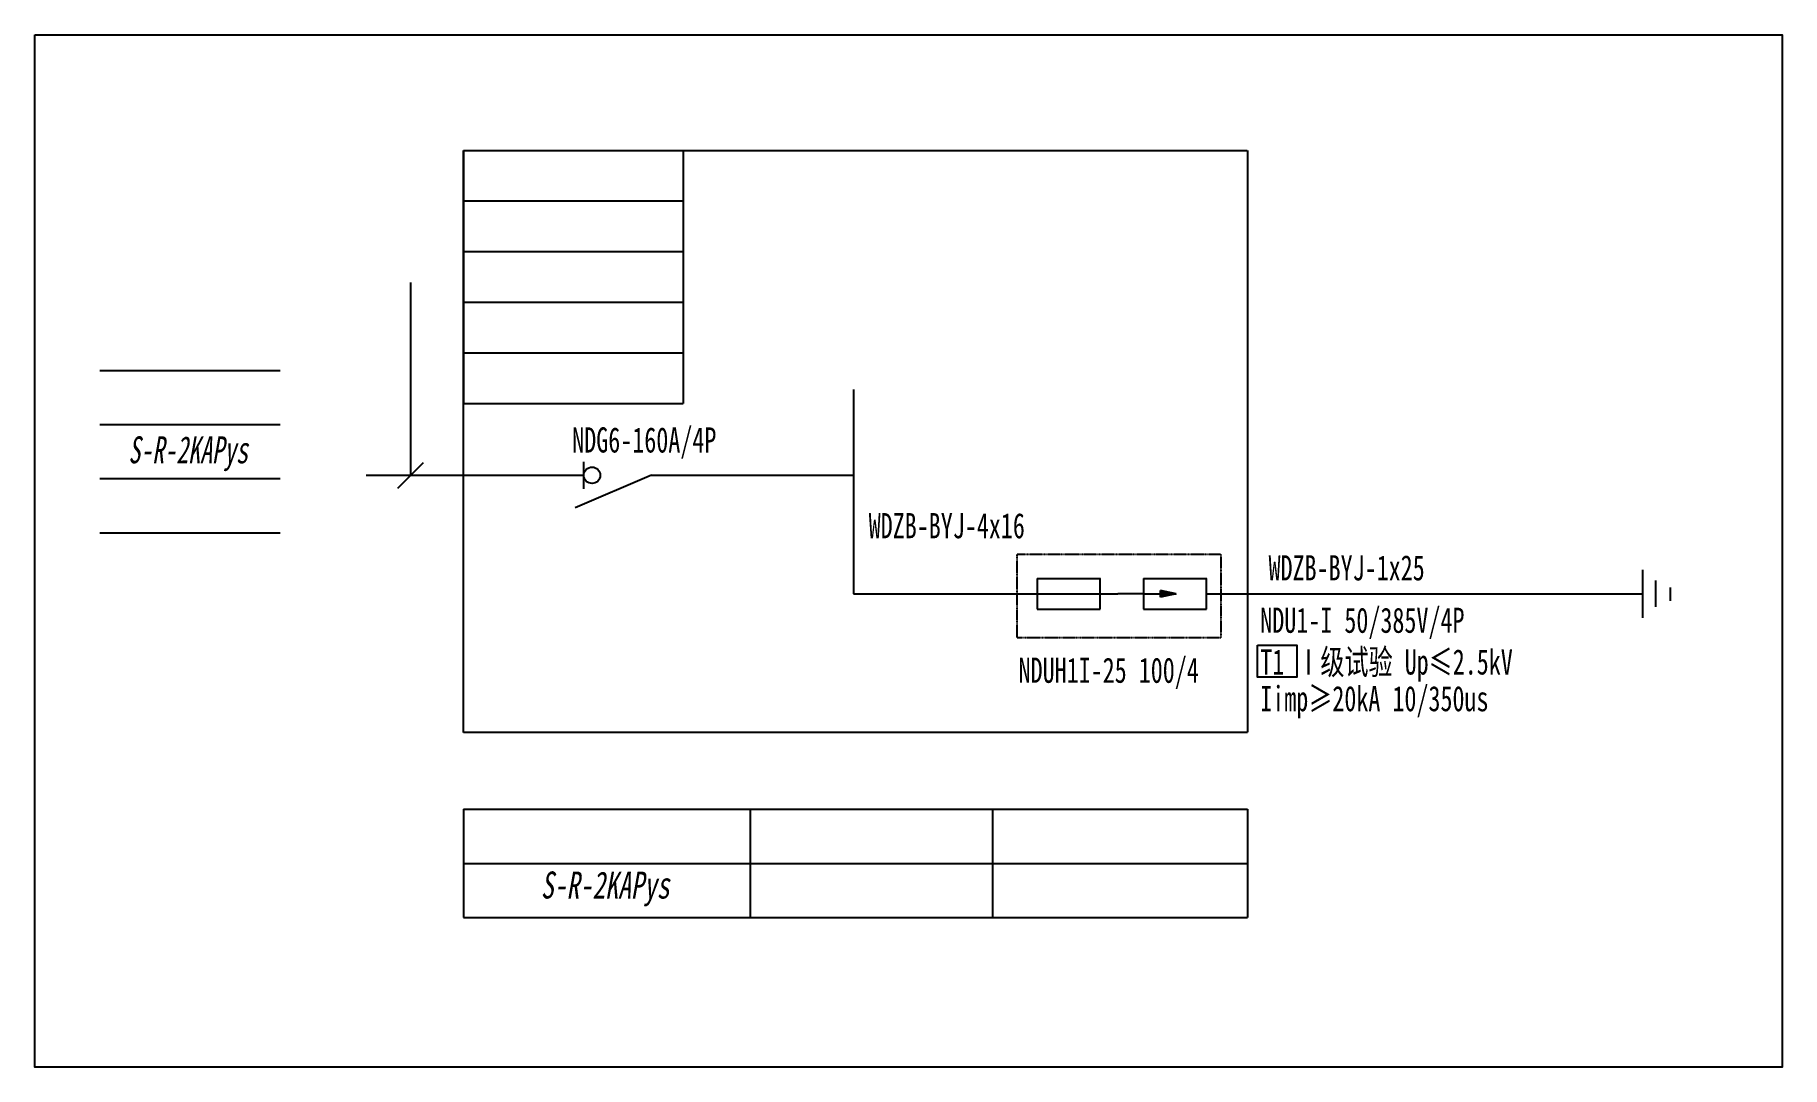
# Model space of a CAD drawing. Extents: x 398289 to 400755, y 318920 to 320378.
import ezdxf
from ezdxf.enums import TextEntityAlignment as Align

# ---------------------------------------------------------------- set-up
doc = ezdxf.new("R2010")
doc.units = 0
doc.header["$MEASUREMENT"] = 0
doc.linetypes.add('DASHED2', pattern=[0.375, 0.25, -0.125])
doc.linetypes.add('E14-QF-OBOX-2、3栋竖向及配电箱系统图_设计区$0$$1$DASHED', pattern=[0.75, 0.5, -0.25])
for name, color, linetype in [('D_E_Eqpm(强电设备)', 100, 'Continuous'), ('D_E_Eqpm（强电设备）', 100, 'Continuous'), ('D_E_Text(强电文字)', 51, 'Continuous'), ('D_E_Text（强电文字）', 51, 'Continuous'), ('D_E_Wire（强电线缆）', 10, 'Continuous'), ('D_T_TableDim（表格尺寸）', 255, 'Continuous'), ('系统图', 220, 'Continuous')]:
    doc.layers.add(name, color=color, linetype=linetype)
doc.styles.add('E14-QF-OBOX-2、3栋竖向及配电箱系统图_设计区$0$$1$电气箱', font='simhei.ttf', dxfattribs={"width": 0.8, "oblique": 10})
doc.styles.add('E14-QF-OBOX-2、3栋竖向及配电箱系统图_设计区$0$电气箱', font='simhei.ttf', dxfattribs={"width": 0.8, "oblique": 10})
doc.styles.add('电气', font='', dxfattribs={"width": 0.7})
doc.styles.get('电气').set_extended_font_data('SimSun')

msp = doc.modelspace()

# ---------------------------------------------------------------- linework, layer by layer
at = {"linetype": 'E14-QF-OBOX-2、3栋竖向及配电箱系统图_设计区$0$$1$DASHED'}
for p, q in [((398894.1, 320215), (400000.5, 320215)), ((398894.1, 319392.9), (398894.1, 320215)), ((400000.5, 320215), (400000.5, 319392.9)), ((400000.5, 319392.9), (398894.1, 319392.9))]:
    msp.add_line(p, q, dxfattribs=at)
at = {"color": 1}
msp.add_line((399159.1, 319756.2), (399444.4, 319756.2), dxfattribs=at)
at = {"linetype": 'DASHED2'}
msp.add_lwpolyline([(399675.4, 319644.9), (399962.7, 319644.9), (399962.7, 319526.5), (399675.4, 319526.5)], close=True, dxfattribs=at)
at = {"layer": 'D_E_Eqpm(强电设备)'}
for p, q in [((399703.4, 319610.4), (399792.9, 319610.4)), ((399703.4, 319610.4), (399703.4, 319567.1)), ((399792.6, 319567.1), (399792.6, 319610.4)), ((399853.6, 319610.4), (399943, 319610.4)), ((399853.6, 319610.4), (399853.6, 319567.1)), ((399942.8, 319567.1), (399942.8, 319610.4)), ((399853.6, 319588.8), (399817.5, 319588.8)), ((399853.6, 319588.8), (399900, 319588.8)), ((399900, 319588.8), (399877.5, 319593.4)), ((399877.5, 319584.2), (399877.5, 319593.4)), ((399900, 319588.8), (399877.5, 319584.2)), ((399703.4, 319567.1), (399792.6, 319567.1)), ((399853.6, 319567.1), (399942.8, 319567.1))]:
    msp.add_line(p, q, dxfattribs=at)
msp.add_solid([(399877.5, 319584.2), (399900, 319588.8), (399877.5, 319593.4)], dxfattribs=at)
at = {"layer": 'D_E_Eqpm（强电设备）'}
for p, q in [((399063.7, 319737.1), (399063.7, 319775.2)), ((399159.1, 319756.2), (399051.4, 319710))]:
    msp.add_line(p, q, dxfattribs=at)
msp.add_circle((399075.3, 319756.2), 11.6, dxfattribs=at)
at = {"layer": 'D_E_Text（强电文字）'}
for p, q in [((398894.1, 320215), (398894.1, 319857.4)), ((398894.1, 320215), (399204.1, 320215)), ((399204.1, 320215), (399204.1, 319857.4)), ((398894.1, 320143.5), (399204.1, 320143.5)), ((398894.1, 320072), (399204.1, 320072)), ((398819.4, 319756.2), (398819.4, 320028.2)), ((398894.1, 320000.4), (399204.1, 320000.4)), ((398894.1, 319928.9), (399204.1, 319928.9)), ((398894.1, 319857.4), (399204.1, 319857.4)), ((398801.4, 319738.2), (398837.4, 319774.2))]:
    msp.add_line(p, q, dxfattribs=at)
msp.add_lwpolyline([(400014.6, 319516.5), (400069.9, 319516.5), (400069.9, 319471), (400014.6, 319471)], close=True, dxfattribs=at)
at = {"layer": 'D_E_Wire（强电线缆）', "ltscale": 0.5}
msp.add_line((399444.4, 319877.1), (399444.4, 319588.8), dxfattribs=at)
at = {"layer": 'D_E_Wire（强电线缆）'}
for p, q in [((398756.7, 319756.2), (399063.7, 319756.2)), ((400558.5, 319554.9), (400558.5, 319622.8)), ((400577, 319570.3), (400577, 319607.4)), ((400597.5, 319579.1), (400597.5, 319597.7)), ((399444.4, 319588.8), (399817.5, 319588.8)), ((399942.8, 319588.8), (400558.5, 319588.8))]:
    msp.add_line(p, q, dxfattribs=at)
at = {"layer": 'D_T_TableDim（表格尺寸）', "color": 255}
for p, q in [((398380.6, 319904), (398634.9, 319904)), ((398380.6, 319827.7), (398634.9, 319827.7)), ((398380.6, 319751.4), (398634.9, 319751.4)), ((398380.6, 319675.1), (398634.9, 319675.1))]:
    msp.add_line(p, q, dxfattribs=at)
at = {"layer": 'D_T_TableDim（表格尺寸）', "ltscale": 3.5}
for p, q in [((398894.1, 319284.5), (400000.4, 319284.5)), ((398894.1, 319284.5), (398894.1, 319131.9)), ((399298.3, 319284.5), (399298.3, 319131.9)), ((399640.7, 319284.5), (399640.7, 319131.9)), ((400000.4, 319284.5), (400000.4, 319131.9)), ((398894.1, 319208.2), (400000.4, 319208.2)), ((398894.1, 319208.2), (400000.4, 319208.2)), ((399298.3, 319208.2), (399298.3, 319131.9)), ((399640.7, 319208.2), (399640.7, 319131.9)), ((398894.1, 319131.9), (400000.4, 319131.9))]:
    msp.add_line(p, q, dxfattribs=at)
at = {"layer": '系统图', "ltscale": 9973.992009}
msp.add_lwpolyline([(398289, 320378), (400755, 320378), (400755, 318920.5), (398289, 318920.5)], close=True, dxfattribs=at)

# ---------------------------------------------------------------- texts
at = {"layer": 'D_E_Text(强电文字)', "style": '电气', "width": 0.7}
for s, p in [('WDZB-BYJ-4x16', (399465.8, 319667.2)), ('WDZB-BYJ-1x25', (400030.2, 319607.7)), ('T1 Ⅰ级试验 Up≤2.5kV ', (400018.5, 319474.8)), ('Iimp≥20kA 10/350us', (400018.5, 319423))]:
    msp.add_text(s, height=35.609, dxfattribs=at).set_placement(p)
at = {"layer": 'D_E_Text(强电文字)', "color": 51, "true_color": 0xffff7f, "style": '电气', "width": 0.7}
msp.add_text('NDU1-I 50/385V/4P', height=35.609, dxfattribs=at).set_placement((400018.5, 319533.7))
at = {"layer": 'D_E_Text（强电文字）', "color": 1, "style": '电气', "width": 0.7}
msp.add_text('NDG6-160A/4P', height=35.609, dxfattribs=at).set_placement((399149.1, 319803.2), align=Align.MIDDLE)
at = {"layer": 'D_E_Text（强电文字）', "color": 7, "style": 'E14-QF-OBOX-2、3栋竖向及配电箱系统图_设计区$0$$1$电气箱', "oblique": 10, "width": 0.65}
msp.add_text('S-R-2KAPys', height=38.15, dxfattribs=at).set_placement((398505.2, 319786.9), align=Align.MIDDLE)
at = {"layer": 'D_E_Text（强电文字）', "color": 51, "true_color": 0xffff7f, "style": '电气', "width": 0.7}
msp.add_text('NDUH1I-25 100/4', height=35.609, dxfattribs=at).set_placement((399677.4, 319463.1))
at = {"layer": 'D_E_Text（强电文字）', "style": 'E14-QF-OBOX-2、3栋竖向及配电箱系统图_设计区$0$电气箱', "oblique": 10, "width": 0.7}
msp.add_text('S-R-2KAPys', height=38.15, dxfattribs=at).set_placement((399093.9, 319172.3), align=Align.MIDDLE)

doc.saveas('drawing.dxf')
